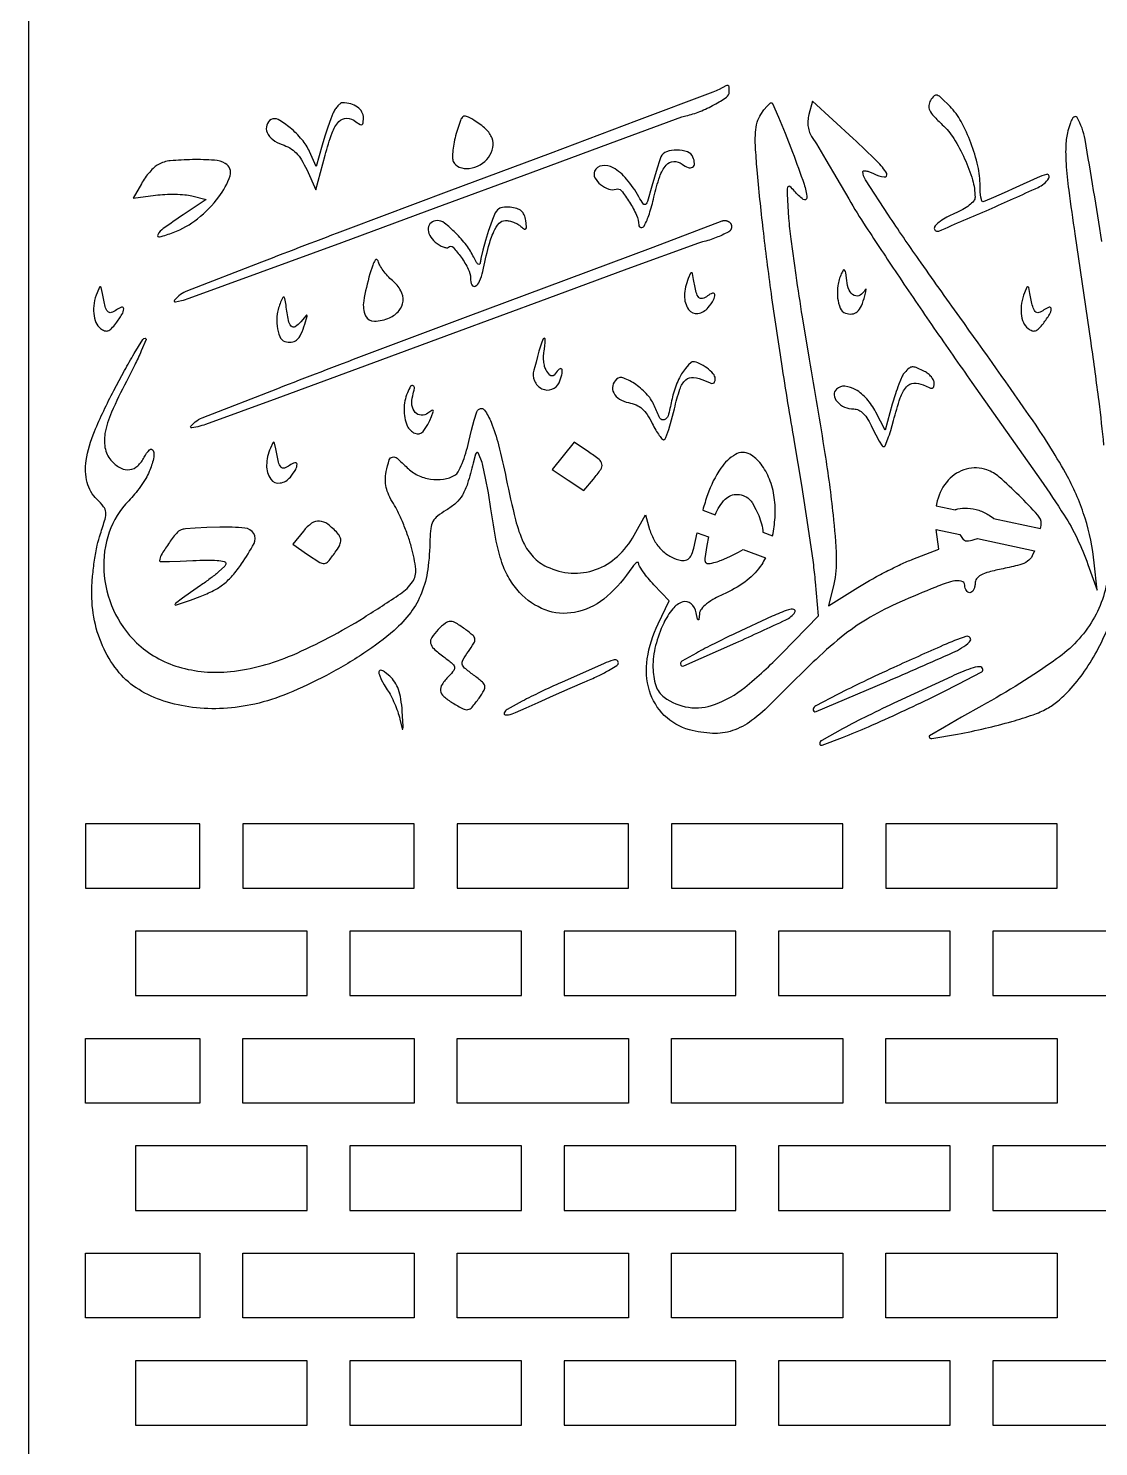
# Model space of a CAD drawing. Header units: millimetres. Extents: x 1061 to 2021, y 96 to 2096.
# Drawn here: x 1061.4 to 1435.9, y 606.2 to 1102.1 of the extents above; entities that cross this region are included whole.
import ezdxf

# ---------------------------------------------------------------- set-up
doc = ezdxf.new("R2010")
doc.units = ezdxf.units.MM
doc.layers.add('DEFAULT_LAYER', color=1, linetype='Continuous')

msp = doc.modelspace()

# ---------------------------------------------------------------- linework, layer by layer
at = {"layer": 'DEFAULT_LAYER'}
for points in [[(1061.38, 96.32), (2021.38, 96.32), (2021.38, 2096.32), (1061.38, 2096.32)], [(1081.38, 801.43), (1121.38, 801.43), (1121.38, 823.98), (1081.38, 823.98)], [(1136.38, 823.98), (1136.38, 801.43), (1196.38, 801.43), (1196.38, 823.98)], [(1271.38, 823.98), (1211.38, 823.98), (1211.38, 801.43), (1271.38, 801.43)], [(1286.38, 823.98), (1286.38, 801.43), (1346.38, 801.43), (1346.38, 823.98)], [(1361.38, 823.98), (1361.38, 801.43), (1421.38, 801.43), (1421.38, 823.98)], [(1098.88, 763.87), (1158.88, 763.87), (1158.88, 786.43), (1098.88, 786.43)], [(1173.88, 763.87), (1233.88, 763.87), (1233.88, 786.43), (1173.88, 786.43)], [(1248.88, 763.87), (1308.88, 763.87), (1308.88, 786.43), (1248.88, 786.43)], [(1323.88, 763.87), (1383.88, 763.87), (1383.88, 786.43), (1323.88, 786.43)], [(1398.88, 763.87), (1458.88, 763.87), (1458.88, 786.43), (1398.88, 786.43)], [(1081.38, 748.87), (1121.38, 748.87), (1121.38, 726.32), (1081.38, 726.32)], [(1136.38, 748.87), (1196.38, 748.87), (1196.38, 726.32), (1136.38, 726.32)], [(1211.38, 748.87), (1271.38, 748.87), (1271.38, 726.32), (1211.38, 726.32)], [(1286.38, 748.87), (1346.38, 748.87), (1346.38, 726.32), (1286.38, 726.32)], [(1361.38, 748.87), (1421.38, 748.87), (1421.38, 726.32), (1361.38, 726.32)], [(1098.88, 688.76), (1158.88, 688.76), (1158.88, 711.32), (1098.88, 711.32)], [(1173.88, 688.76), (1233.88, 688.76), (1233.88, 711.32), (1173.88, 711.32)], [(1248.88, 688.76), (1308.88, 688.76), (1308.88, 711.32), (1248.88, 711.32)], [(1323.88, 688.76), (1383.88, 688.76), (1383.88, 711.32), (1323.88, 711.32)], [(1398.88, 688.76), (1458.88, 688.76), (1458.88, 711.32), (1398.88, 711.32)], [(1081.38, 673.76), (1121.38, 673.76), (1121.38, 651.21), (1081.38, 651.21)], [(1136.38, 673.76), (1196.38, 673.76), (1196.38, 651.21), (1136.38, 651.21)], [(1211.38, 673.76), (1271.38, 673.76), (1271.38, 651.21), (1211.38, 651.21)], [(1286.38, 673.76), (1346.38, 673.76), (1346.38, 651.21), (1286.38, 651.21)], [(1361.38, 673.76), (1421.38, 673.76), (1421.38, 651.21), (1361.38, 651.21)], [(1098.88, 613.65), (1158.88, 613.65), (1158.88, 636.21), (1098.88, 636.21)], [(1173.88, 613.65), (1233.88, 613.65), (1233.88, 636.21), (1173.88, 636.21)], [(1248.88, 613.65), (1308.88, 613.65), (1308.88, 636.21), (1248.88, 636.21)], [(1323.88, 613.65), (1383.88, 613.65), (1383.88, 636.21), (1323.88, 636.21)], [(1398.88, 613.65), (1458.88, 613.65), (1458.88, 636.21), (1398.88, 636.21)]]:
    msp.add_lwpolyline(points, close=True, dxfattribs=at)
for points in [[(1303.06, 1080.81, -0.031963), (1300.88, 1079.83), (1274.2, 1069.77), (1243.95, 1058.42), (1208.56, 1045.22), (1173.17, 1031.94, 0.002072), (1142.92, 1020.36), (1116.46, 1010.07, 0.093073), (1114.06, 1008.58), (1112.49, 1007.1, 0.777992), (1112.83, 1006.5), (1114.95, 1006.95, 0.030399), (1117.67, 1007.76), (1142.61, 1016.85), (1171.04, 1027.27), (1204.1, 1039.48), (1237.04, 1051.66), (1265.07, 1061.98), (1290.07, 1071.16), (1291.47, 1071.57, 0.040925), (1296.32, 1073.07, 0.029852), (1301.42, 1075.48, 0.025448), (1305.66, 1078.1, 0.247729), (1306.63, 1079.89), (1306.56, 1081.69, 0.320359), (1306.18, 1082.12, 0.179518), (1305.46, 1082.04)], [(1334.51, 1072.03, 0.048567), (1334.14, 1069.85, 0.052953), (1334.21, 1067.7, 0.054842), (1334.73, 1065.7, 0.06216), (1335.65, 1063.93), (1337.1, 1061.71), (1340.39, 1056.23), (1344.27, 1049.67), (1348.41, 1042.55, 0.013802), (1354.43, 1032.77, 0.003017), (1365.35, 1016.28, 0.003132), (1378.23, 997.35, 0.003001), (1391.53, 978.3), (1415.6, 944.16, -0.011148), (1423.8, 931.91, -0.0303), (1428.35, 923.74, -0.026131), (1432.12, 914.69), (1435.35, 905.63), (1434.33, 915.27, 0.049124), (1431.12, 930.86, 0.050112), (1424.92, 945.46, 0.026327), (1412.92, 964.85, 0.004245), (1387.26, 1001.17, -0.002808), (1372.91, 1021.36, -0.006301), (1362.31, 1036.87), (1354.27, 1049.14, -0.144758), (1353.39, 1052.09, -0.388112), (1353.66, 1052.37, -0.070956), (1354.46, 1052.33, -0.043759), (1355.64, 1051.98), (1357.05, 1051.37, 0.082575), (1360.87, 1050.21, 0.629526), (1361.72, 1051.34, 0.067484), (1358.41, 1055.61, 0.008635), (1349.96, 1063.64), (1335.77, 1076.67)], [(1377.05, 1076.98, 0.110779), (1376.44, 1075.19, 0.139922), (1376.75, 1073.48, 0.076833), (1378.15, 1071.46, 0.016893), (1381.17, 1068.47, -0.067412), (1385.18, 1063.62, -0.032888), (1388.95, 1056.56, -0.033374), (1391.73, 1049.12, -0.072881), (1392.61, 1043.13, -0.173656), (1392.14, 1041.83, -0.052425), (1390.61, 1040.32, -0.04236), (1388.33, 1038.79, -0.0279), (1385.48, 1037.41, 0.025056), (1382.75, 1036.11, 0.033903), (1380.44, 1034.66, 0.03724), (1378.8, 1033.26, 0.201238), (1378.35, 1032.21, 0.527368), (1379.9, 1031.28, 0.003375), (1397.56, 1038.85, 0.00516), (1414.66, 1046.53, 0.13795), (1418.43, 1049.72, 0.284089), (1418.48, 1050.74, 0.343027), (1417.61, 1051.08, 0.037136), (1414.41, 1049.92), (1406.88, 1046.47), (1402.75, 1044.58), (1399.12, 1042.98), (1396, 1041.66, -0.099279), (1395.34, 1041.53, -0.337019), (1394.97, 1041.8), (1394.67, 1043.14), (1394.46, 1044.9), (1394.4, 1047, 0.056377), (1393.6, 1054.04, 0.034093), (1391.16, 1062.09, 0.03385), (1387.73, 1069.59, 0.068085), (1383.87, 1074.84), (1380.79, 1077.91, 0.115339), (1379.36, 1078.74, 0.271295), (1378.26, 1078.5, 0.065186)], [(1388.23, 923.69, 0.250642), (1389.71, 922.92, 0.083558), (1392.27, 923.35), (1393.48, 923.79), (1413.41, 919.44), (1412.64, 917.68, -0.128376), (1410.99, 915.8, -0.086023), (1408.24, 914.55, -0.013449), (1402.41, 913.18, 0.013061), (1397.42, 912.01, 0.058016), (1394.61, 910.92, 0.11752), (1393.15, 909.64, 0.155305), (1392.61, 907.98, -0.053904), (1392.48, 906.76, -0.074222), (1392.09, 905.74, -0.091572), (1391.51, 905.04, -0.174583), (1390.83, 904.8, -0.144578), (1390.15, 905, -0.097895), (1389.57, 905.56, -0.084625), (1389.18, 906.4, -0.066863), (1389.05, 907.38, 0.350829), (1387.82, 908.83, 0.119946), (1384.85, 908.78, 0.034347), (1378.84, 906.77, 0.004435), (1366.35, 901.48, 0.028397), (1355.98, 896.25, 0.035529), (1347.07, 890.24, 0.024976), (1336.98, 881.48, 0.006691), (1321.87, 866.57, -0.036414), (1314.42, 860.05, -0.081425), (1307.73, 856.55, -0.091006), (1300.8, 855.58, -0.056972), (1292.68, 856.86, -0.128279), (1283.9, 861.9, -0.126277), (1278.7, 870.51, -0.110035), (1277.93, 881.69, -0.075748), (1281.72, 893.88), (1285.62, 901.91), (1280.27, 907.53, -0.016393), (1278.23, 909.83, -0.020626), (1276.5, 912.09), (1275.23, 914.06, -0.133702), (1274.92, 915.16, 0.453037), (1274.59, 915.41, 0.145535), (1273.94, 915.12, 0.046468), (1272.87, 913.98), (1271.59, 912.22, -0.076332), (1262.68, 902.57, -0.12164), (1252.44, 897.9, -0.139282), (1242.22, 898.79, -0.116904), (1233.24, 904.87, -0.052313), (1229.64, 909.75, -0.049902), (1227.08, 915.33, -0.035503), (1225.09, 922.83, -0.011484), (1223.2, 934.15), (1222.34, 939.66), (1221.38, 944.88), (1220.44, 949.28, 0.042315), (1219.75, 951.45), (1218.78, 953.65, 0.411154), (1218.29, 953.8, 0.215033), (1217.85, 953.27), (1217.02, 950.1, -0.013096), (1215.03, 942.98, -0.055792), (1213.27, 938.93, -0.080069), (1211, 936.14, -0.049659), (1207.56, 933.63, 0.034407), (1204.57, 931.58, 0.09903), (1202.95, 929.69, 0.095569), (1202.16, 927.27, 0.029023), (1201.89, 923.42, -0.031707), (1201.12, 912.91, -0.059694), (1198.96, 904.68, -0.066522), (1195.15, 897.85, -0.053163), (1189.38, 891.62, -0.034709), (1178.8, 883.62, -0.023159), (1165.67, 875.88, -0.02311), (1152.19, 869.54, -0.042542), (1140.62, 865.85, -0.041957), (1129.65, 864.31, -0.044939), (1118.83, 864.68, -0.047533), (1108.78, 866.91, -0.058777), (1100.1, 870.89, -0.081093), (1093.18, 876.82, -0.063487), (1087.86, 885.08, -0.06066), (1084.54, 894.94, -0.055589), (1083.57, 905.58, -0.019047), (1083.86, 910.61, -0.01397), (1084.55, 916.16, -0.014119), (1085.5, 921.39, -0.030204), (1086.59, 925.34, 0.010944), (1088.24, 930.55, 0.095649), (1088.46, 932.95, 0.14139), (1087.7, 934.85, 0.034224), (1085.42, 937.42, -0.137207), (1081.97, 943.37, -0.100795), (1081.6, 950.98, -0.062371), (1084.51, 961.19, -0.020024), (1091.27, 975.48), (1095.04, 982.49, -0.008976), (1098.43, 988.39), (1101.45, 993.34, -0.258332), (1102.23, 993.76, -0.537371), (1102.56, 993.32), (1100.89, 989.32, -0.012036), (1098.63, 984.44), (1095.67, 978.64, 0.017735), (1090.48, 967.88, 0.059275), (1088.2, 960.41, 0.099135), (1088.32, 954.93, 0.140508), (1090.66, 950.65, 0.080538), (1093.8, 948.34, 0.152643), (1096.88, 947.82, 0.157418), (1099.65, 949.14, 0.085296), (1101.92, 952.16, -0.07815), (1103.81, 954.76, -0.535961), (1105.05, 954.51, -0.146929), (1105.17, 951.61, -0.038197), (1103.65, 947.14, -0.034328), (1102.45, 944.76, -0.017786), (1100.63, 941.96, -0.017441), (1098.55, 939.2, -0.025314), (1096.51, 936.93, 0.11431), (1089.66, 925.95, 0.095929), (1087.8, 912.42, 0.09223), (1091.16, 898.73, 0.096015), (1099.25, 887.31, 0.119837), (1113.96, 878.84, 0.099712), (1132.1, 877.24, 0.074748), (1153.76, 882.98, 0.037362), (1178.83, 896.15, 0.008152), (1191.61, 904.43, 0.095568), (1195.81, 908.58, 0.178676), (1196.94, 912.99, 0.042128), (1195.48, 920.57, 0.01628), (1194.16, 924.72, 0.012874), (1192.48, 929.13, 0.012995), (1190.7, 933.15, 0.031205), (1189.12, 936, -0.033157), (1187.51, 938.93, -0.053537), (1186.59, 941.61, -0.058179), (1186.31, 944.27, -0.047406), (1186.61, 947.12, -0.021197), (1187.64, 951.26, -0.282903), (1188.78, 952.24, -0.228055), (1190.38, 951.81, -0.015257), (1193.96, 948.46, 0.084419), (1197.59, 945.9, 0.073775), (1202.07, 944.52, 0.074897), (1206.67, 944.51, 0.09558), (1210.65, 945.9, 0.140622), (1211.79, 947.07, 0.02287), (1213.14, 949.97, 0.024216), (1214.44, 953.6, 0.019348), (1215.49, 957.62), (1216.43, 961.61), (1217.41, 965.13), (1218.32, 968.04, -0.127396), (1218.85, 968.85, -0.435968), (1220.94, 968.66, -0.062349), (1223.32, 964.39, -0.03403), (1225.89, 956.5, -0.011354), (1228.59, 944.65, 0.010233), (1231.83, 930.3, 0.047457), (1234.65, 922.28, 0.082389), (1238.03, 917.32, 0.091289), (1242.78, 913.89, 0.094932), (1251.34, 911.66, 0.103306), (1259.86, 912.85, 0.100123), (1267.46, 917.44, 0.079393), (1273.38, 924.92), (1277.32, 931.98), (1278.77, 926.91, 0.062537), (1280.46, 922.96, 0.068068), (1283.05, 919.66, 0.069991), (1286.31, 917.29, 0.082168), (1289.95, 916.07, 0.149421), (1291.81, 916.32, 0.159979), (1293.15, 917.55, 0.066152), (1294.23, 920.33), (1295.45, 925.73), (1299.39, 924.29), (1298.79, 921.25), (1298.09, 916.77, 0.158954), (1298.33, 915.41, 0.311569), (1299.28, 914.95, 0.032494), (1301.86, 915.48, 0.031279), (1303.95, 916.2), (1306.81, 917.46), (1309.88, 918.98), (1311.5, 919.86), (1319.29, 917.01, -0.026671), (1317.96, 914.68, -0.083322), (1312.88, 909.14, -0.061087), (1305.68, 904.8, 0.018935), (1301.61, 902.79, 0.041227), (1298.7, 900.89, 0.0579), (1296.87, 899.09, 0.14629), (1296.17, 897.39), (1295.95, 895.39, -0.480443), (1295.77, 895.28, -0.254471), (1295.56, 895.51), (1295.07, 897.8, 0.157748), (1293.26, 900.93, 0.266411), (1290.35, 901.54, 0.147136), (1286.83, 899.14, 0.056965), (1283.68, 894.13, 0.050121), (1280.85, 886.29, 0.063205), (1279.92, 878.66, 0.074798), (1280.92, 872.29, 0.157437), (1283.84, 868.23, 0.123921), (1292.36, 864.71, 0.126377), (1301.5, 865.66, 0.082447), (1312.03, 871.67, 0.028121), (1325.01, 883.54), (1337.8, 896.65), (1336.8, 908.55, 0.013715), (1336.04, 915.34), (1334.23, 927.84), (1331.96, 942.45), (1329.46, 957.52, -0.00345), (1324.98, 984.85, -0.004752), (1321.36, 1009.46, -0.005246), (1318.51, 1031.92, -0.006651), (1316.38, 1052.72, -0.007925), (1315.79, 1060.8, -0.031016), (1315.81, 1065.8, -0.050738), (1316.4, 1069.29, -0.078118), (1317.67, 1072.08), (1318.76, 1073.63), (1319.83, 1074.94), (1320.78, 1075.93, -0.194552), (1321.28, 1076.13, -0.294777), (1321.78, 1075.82), (1323.87, 1071.05), (1326.2, 1065.46), (1328.77, 1058.83, -0.00697), (1332.81, 1047.7, -0.071279), (1333.75, 1042.9, -0.61275), (1332.52, 1042.32, -0.066554), (1329.45, 1045.24, 0.062999), (1327.81, 1046.82, 0.530302), (1327.03, 1046.55, 0.068307), (1326.85, 1044.25), (1327.39, 1035.77, 0.015512), (1328.13, 1028.46), (1329.89, 1015.84, 0.003473), (1332.12, 1001.25), (1334.59, 986.44, -0.003597), (1340.07, 953.53, -0.012211), (1342.95, 931.97, -0.01752), (1344.05, 917.09, -0.066586), (1343.18, 907.83), (1341.4, 900.15), (1351.64, 906.6, -0.012832), (1356.21, 909.33, -0.008931), (1361.51, 912.18, -0.008973), (1366.71, 914.74, -0.018278), (1370.89, 916.52), (1379.92, 919.99), (1379.03, 926.94), (1387.32, 925.13)], [(1167.97, 1072.42), (1167.18, 1070.5), (1166.17, 1067.62), (1165.12, 1064.41), (1164.19, 1061.3), (1162.1, 1053.89), (1159.74, 1059.07, 0.068122), (1157.1, 1063.26, 0.044414), (1153.02, 1067.32, 0.042301), (1148.84, 1070.23, 0.264231), (1146.34, 1070.24, 0.194814), (1144.78, 1068.3, 0.176554), (1144.95, 1065.75, 0.124755), (1146.93, 1063.23, 0.087646), (1150.16, 1061.53, -0.057661), (1152.83, 1060.32, -0.06305), (1155.05, 1058.57, -0.055811), (1156.98, 1056.12, -0.03075), (1158.78, 1052.76), (1162.01, 1045.72), (1165.21, 1057.76, -0.020677), (1167.65, 1065.62, -0.100489), (1170.06, 1069.6, -0.222776), (1172.79, 1070.69, -0.150861), (1175.99, 1069.52), (1177.43, 1068.53, 0.253048), (1178.14, 1068.5, 0.260391), (1178.56, 1069.07), (1178.65, 1070.81, 0.128865), (1178.1, 1072.89, 0.108048), (1176.56, 1074.61, 0.089839), (1174.2, 1075.74, 0.067551), (1171.33, 1076.13, 0.162475), (1170.57, 1075.88, 0.047014), (1169.65, 1075.04, 0.042862), (1168.74, 1073.84, 0.03465)], [(1211.09, 1065.33, 0.020947), (1210.37, 1062.39, 0.023266), (1209.93, 1059.51, 0.02333), (1209.79, 1057.04, 0.101827), (1210.07, 1055.6, 0.203135), (1212.16, 1053.6, 0.12363), (1215.65, 1053.15, 0.102038), (1219.49, 1054.42, 0.211856), (1223.93, 1060.49, 0.147351), (1223.66, 1063.74, 0.114379), (1221.49, 1066.89, 0.049725), (1217.38, 1069.97, 0.030232), (1214.71, 1071.37, 0.268117), (1213.45, 1071.24, 0.155846), (1212.53, 1069.98)], [(1282.73, 1057.22), (1282.21, 1055.82), (1281.37, 1053.2), (1280.44, 1050.12), (1279.53, 1046.93), (1278.02, 1041.65, -0.148708), (1277.33, 1040.61, -0.431135), (1276.56, 1040.71, -0.021138), (1275.02, 1043.18, 0.045195), (1270.68, 1049.46, 0.088287), (1266.01, 1053.39, 0.167768), (1262.12, 1054.12, 0.263422), (1259.49, 1052.16, 0.228873), (1259.62, 1049.93, 0.095082), (1261.6, 1047.54, 0.087237), (1264.45, 1045.92, 0.171835), (1267.03, 1045.92, -0.31569), (1268.83, 1045.43, -0.027823), (1271.73, 1041.36, -0.034344), (1274.19, 1036.77, -0.106603), (1274.93, 1033.36, 0.366437), (1275.71, 1032.5, 0.316487), (1276.84, 1033.02, 0.047707), (1278.66, 1037.25, 0.021024), (1280.26, 1043.11, -0.024415), (1282.3, 1050.32, -0.096065), (1284.58, 1054.33, -0.206137), (1287.19, 1055.58, -0.176537), (1290.13, 1054.68, 0.070053), (1292.26, 1053.48, 0.238264), (1293.8, 1053.62, 0.276604), (1294.46, 1054.89, 0.080593), (1293.93, 1057.11, 0.209492), (1291.99, 1058.92, 0.085161), (1288.32, 1059.59, 0.08559), (1284.66, 1059, 0.214333)], [(1106.88, 1054.58, 0.063408), (1105.48, 1053.58, 0.025136), (1103.84, 1051.9, 0.02476), (1102.23, 1049.89, 0.028495), (1100.92, 1047.83), (1098.08, 1042.76), (1105.82, 1043.8, -0.021222), (1109.16, 1044.1, -0.016868), (1112.77, 1044.15, -0.01721), (1116.13, 1043.97, -0.040291), (1118.6, 1043.55), (1123.64, 1042.27), (1115.55, 1036.9, 0.00745), (1108.61, 1032.15, 0.110447), (1106.64, 1029.99, 0.668051), (1107.3, 1029.24, 0.025705), (1112.06, 1030.75, 0.079382), (1120.62, 1035.59, 0.062138), (1128.03, 1043.19, 0.079737), (1131.98, 1050.6, 0.361156), (1130.3, 1054.86, 0.116063), (1126.47, 1056.03, 0.01961), (1118.76, 1056.24, 0.020399), (1111.03, 1055.83, 0.100183)], [(1222.43, 1031.45), (1221.36, 1027.95), (1220.43, 1024.59), (1219.72, 1021.72, 0.042837), (1219.51, 1020.23, -0.193464), (1219.25, 1019.68, -0.36824), (1218.79, 1019.67, -0.088715), (1218.08, 1020.49), (1217.23, 1022.1, 0.05092), (1214.64, 1026.31, 0.033552), (1210.89, 1030.6, 0.029939), (1206.99, 1034.06, 0.167322), (1204.38, 1034.94, 0.177783), (1202.27, 1034.18, 0.197913), (1201.29, 1032.3, 0.146013), (1201.82, 1029.76, 0.095549), (1203.74, 1027.42, 0.03354), (1205.15, 1026.39, 0.04876), (1206.53, 1025.7, 0.06057), (1207.69, 1025.41, 0.219821), (1208.39, 1025.63, -0.401038), (1209.98, 1025.58, -0.035504), (1212.82, 1022.13, -0.038344), (1215.31, 1017.96, -0.115298), (1216.08, 1014.76, 0.100235), (1216.57, 1012.41, 0.43556), (1217.77, 1012.03, 0.169254), (1219.27, 1013.7, 0.044664), (1220.35, 1017.14, -0.010272), (1222.43, 1025.89, -0.04129), (1224.25, 1031.08, -0.075278), (1226.12, 1033.99, -0.214902), (1228.28, 1034.94, -0.054768), (1229.65, 1034.79, -0.035864), (1231.17, 1034.34, -0.036363), (1232.61, 1033.67, -0.056159), (1233.71, 1032.88, 0.035078), (1234.89, 1031.97, 0.378287), (1235.44, 1032.04, 0.197995), (1235.66, 1032.76), (1235.41, 1034.94, 0.061979), (1234.86, 1036.93, 0.118223), (1233.89, 1038.27, 0.105117), (1232.33, 1039.11, 0.045844), (1230.01, 1039.57, 0.062161), (1227.23, 1039.52, 0.170619), (1225.53, 1038.65, 0.097872), (1224.21, 1036.53, 0.012404)], [(1302.07, 1028.98, -0.040925), (1297.22, 1027.47), (1295.82, 1027.06), (1270.82, 1017.88), (1242.79, 1007.56), (1209.85, 995.38), (1176.78, 983.17), (1148.36, 972.75), (1123.42, 963.66, -0.030399), (1120.7, 962.85), (1118.58, 962.4, -0.738973), (1118.24, 963), (1119.8, 964.49, -0.093073), (1122.21, 965.97), (1148.67, 976.26, -0.002072), (1178.91, 987.84), (1214.31, 1001.12), (1249.7, 1014.32), (1279.95, 1025.67), (1304.18, 1034.81), (1304.22, 1034.82), (1304.27, 1034.84), (1304.32, 1034.85), (1304.37, 1034.87), (1304.42, 1034.88), (1304.47, 1034.9), (1304.52, 1034.91), (1304.57, 1034.92), (1304.63, 1034.93), (1304.68, 1034.94), (1304.73, 1034.95), (1304.79, 1034.95), (1304.84, 1034.96), (1304.9, 1034.96), (1304.95, 1034.96), (1305.01, 1034.97), (1305.07, 1034.97), (1305.12, 1034.97), (1305.18, 1034.96), (1305.24, 1034.96), (1305.29, 1034.96), (1305.35, 1034.95), (1305.41, 1034.94), (1305.47, 1034.94), (1305.52, 1034.93), (1305.58, 1034.92), (1305.64, 1034.9), (1305.69, 1034.89), (1305.75, 1034.87), (1305.8, 1034.86), (1305.86, 1034.84), (1305.91, 1034.82), (1305.97, 1034.8), (1306.02, 1034.78), (1306.08, 1034.76), (1306.13, 1034.73), (1306.18, 1034.71), (1306.23, 1034.68), (1306.28, 1034.66), (1306.33, 1034.63), (1306.38, 1034.6), (1306.43, 1034.57), (1306.47, 1034.54), (1306.52, 1034.51), (1306.56, 1034.47), (1306.61, 1034.44), (1306.65, 1034.41), (1306.69, 1034.37), (1306.73, 1034.33), (1306.77, 1034.3), (1306.81, 1034.26), (1306.85, 1034.22), (1306.88, 1034.18), (1306.92, 1034.14), (1306.95, 1034.1), (1306.98, 1034.06), (1307.01, 1034.02), (1307.04, 1033.98), (1307.07, 1033.94), (1307.1, 1033.9), (1307.12, 1033.86), (1307.15, 1033.82), (1307.17, 1033.78), (1307.19, 1033.73), (1307.22, 1033.69), (1307.24, 1033.65), (1307.26, 1033.6), (1307.28, 1033.56), (1307.29, 1033.51), (1307.31, 1033.47), (1307.33, 1033.42), (1307.34, 1033.37), (1307.36, 1033.33), (1307.37, 1033.28), (1307.38, 1033.23), (1307.39, 1033.18), (1307.4, 1033.13), (1307.41, 1033.08), (1307.42, 1033.03), (1307.42, 1032.97), (1307.42, 1032.92), (1307.43, 1032.87), (1307.43, 1032.82), (1307.43, 1032.76), (1307.43, 1032.71), (1307.43, 1032.66), (1307.42, 1032.61), (1307.42, 1032.55), (1307.41, 1032.5), (1307.4, 1032.45), (1307.39, 1032.39), (1307.38, 1032.34), (1307.37, 1032.29), (1307.35, 1032.24), (1307.34, 1032.18), (1307.32, 1032.13), (1307.3, 1032.08), (1307.28, 1032.03), (1307.26, 1031.98), (1307.24, 1031.93), (1307.22, 1031.88), (1307.19, 1031.83), (1307.17, 1031.78), (1307.14, 1031.74), (1307.11, 1031.69), (1307.08, 1031.64), (1307.05, 1031.6), (1307.02, 1031.55), (1306.99, 1031.51), (1306.95, 1031.47), (1306.92, 1031.43), (1306.88, 1031.39), (1306.84, 1031.35), (1306.81, 1031.31), (1306.77, 1031.27), (1306.73, 1031.24), (1306.69, 1031.2), (1306.65, 1031.17), (1306.61, 1031.13), (1306.57, 1031.1), (1306.53, 1031.07), (1306.49, 1031.04), (1306.44, 1031.01), (1306.4, 1030.98), (1306.36, 1030.96), (1306.31, 1030.93), (1306.27, 1030.91), (1306.23, 1030.88, -0.024165)], [(1180.87, 1016.25, 0.028243), (1178.71, 1006.81, 0.149233), (1179.39, 1001.59, 0.297851), (1182.44, 999.75, 0.103556), (1187.75, 1000.94, 0.107438), (1191.09, 1003.44, 0.159828), (1192.49, 1006.74, 0.149004), (1191.68, 1010.41, 0.088364), (1188.79, 1013.92, -0.030416), (1187.07, 1015.58, -0.027725), (1185.51, 1017.48, -0.029229), (1184.32, 1019.34, -0.07682), (1183.76, 1020.81, 0.282017), (1183.29, 1021.29, 0.324452), (1182.69, 1021.07, 0.058243), (1181.86, 1019.36)], [(1345.81, 1016.28, 0.068653), (1344.63, 1012.21, 0.06234), (1344.55, 1007.85, 0.069244), (1345.46, 1004.24, 0.215033), (1347.26, 1002.55, 0.10948), (1349.55, 1002.27, 0.158332), (1351.39, 1003.06, 0.111008), (1352.87, 1005.1, 0.036786), (1354.06, 1008.58), (1354.42, 1010.06), (1354.52, 1010.89), (1354.37, 1010.95), (1354.11, 1010.64, -0.145123), (1352.39, 1008.82, -0.254748), (1350.36, 1008.76, -0.172753), (1348.58, 1010.63, -0.077113), (1347.7, 1013.94), (1347.37, 1016.7, 0.136713), (1346.98, 1017.57, 0.489499), (1346.51, 1017.55, 0.042185)], [(1292.26, 1014.63, 0.093954), (1290.95, 1008.67, 0.160167), (1292.41, 1003.82, 0.282845), (1295.66, 1002.48, 0.190333), (1299.26, 1004.51, 0.031909), (1301.14, 1007.23, 0.151513), (1301.59, 1009.04, 0.482239), (1300.81, 1009.53, 0.08723), (1299.02, 1008.6, -0.089379), (1297.22, 1007.68, -0.296227), (1296.01, 1008.02, -0.118617), (1295.1, 1009.79, -0.012588), (1294.15, 1014.35), (1293.74, 1016.44, 0.685368), (1293.1, 1016.53)], [(1085.43, 1009.69, 0.059887), (1084.37, 1006.06, 0.065452), (1084.25, 1002.41, 0.073133), (1085.04, 999.27, 0.132553), (1086.66, 997.18, 0.07527), (1088.05, 996.41, 0.170849), (1089.24, 996.4, 0.120756), (1090.45, 997.16, 0.028564), (1092.01, 998.99, 0.024856), (1094.14, 1002.11, 0.128543), (1094.75, 1004.1, 0.512689), (1094.01, 1004.6, 0.087483), (1092.19, 1003.66, -0.089379), (1090.39, 1002.74, -0.296227), (1089.17, 1003.08, -0.118617), (1088.27, 1004.85, -0.012588), (1087.32, 1009.41), (1086.91, 1011.5, 0.685368), (1086.27, 1011.59)], [(1149.65, 1006.39, 0.067987), (1148.49, 1002.32, 0.062173), (1148.42, 997.96, 0.06912), (1149.32, 994.35, 0.214859), (1151.13, 992.66, 0.108593), (1153.39, 992.39, 0.155553), (1155.23, 993.16, 0.10653), (1156.76, 995.17, 0.033527), (1158.12, 998.7), (1158.98, 1001.5, 0.795866), (1158.53, 1001.75), (1156.67, 999.52, -0.076117), (1154.73, 997.81, -0.362715), (1153.38, 997.98, -0.136187), (1152.38, 999.99, -0.013818), (1151.53, 1005.29), (1151.17, 1007.67, 0.223431), (1150.84, 1008.14, 0.422141), (1150.43, 1008.03)], [(1409.94, 1009.69, 0.059887), (1408.89, 1006.06, 0.065452), (1408.77, 1002.41, 0.073133), (1409.55, 999.27, 0.132553), (1411.17, 997.18, 0.07527), (1412.57, 996.41, 0.170849), (1413.75, 996.4, 0.120756), (1414.97, 997.16, 0.028564), (1416.52, 998.99, 0.024856), (1418.66, 1002.11, 0.128543), (1419.26, 1004.1, 0.512689), (1418.53, 1004.6, 0.087483), (1416.7, 1003.66, -0.089379), (1414.9, 1002.74, -0.296227), (1413.69, 1003.08, -0.118617), (1412.79, 1004.85, -0.012588), (1411.83, 1009.41), (1411.42, 1011.5, 0.685368), (1410.78, 1011.59)], [(1240.05, 989.23), (1239.58, 987.34), (1239.09, 985.42), (1238.62, 983.73), (1238.28, 982.64, 0.183598), (1238.44, 978.89, 0.178666), (1241.08, 976.13, 0.202182), (1244.59, 975.92, 0.211994), (1247.1, 978.24, 0.032064), (1248.04, 980.97, 0.112228), (1248.11, 982.81, 0.484154), (1247.45, 983.12, 0.127326), (1246.37, 982.23), (1245.31, 980.89, -0.213716), (1244.61, 980.58, -0.209599), (1243.89, 980.89), (1242.79, 982.23, -0.086588), (1242.15, 983.5, -0.039937), (1241.76, 985.3, -0.038371), (1241.64, 987.31, -0.043706), (1241.85, 989.23), (1242.14, 990.97), (1242.24, 992.43), (1242.21, 993.53, 0.387123), (1241.93, 993.76, 0.278865), (1241.56, 993.54), (1241.04, 992.43), (1240.52, 990.96)], [(1290.26, 981.82, 0.041571), (1289.18, 979.96, 0.018843), (1288.07, 977.38, 0.018653), (1287.11, 974.56, 0.024346), (1286.45, 971.91, -0.018258), (1285.2, 966.63, -0.252205), (1283.86, 965.27, -0.359434), (1282.38, 965.83, -0.028152), (1280.48, 969.98, 0.090192), (1278.04, 973.92, 0.055696), (1273.91, 977.58, 0.05902), (1269.69, 979.87, 0.285532), (1267.13, 979.42, 0.158272), (1265.84, 977.14, 0.170892), (1266.19, 974.63, 0.135312), (1268.19, 972.49, 0.093623), (1271.33, 971.28, -0.055963), (1274.03, 970.46, -0.078316), (1276.14, 969.13, -0.069343), (1277.93, 967.07, -0.032299), (1279.66, 963.98, 0.018829), (1280.9, 961.61, 0.031416), (1282.15, 959.73, 0.032642), (1283.25, 958.45, 0.334794), (1283.9, 958.37, 0.176909), (1284.47, 959.04), (1285.44, 961.82), (1286.46, 965.24), (1287.44, 969.15, -0.023023), (1289.34, 975.99, -0.126046), (1291.41, 979.21, -0.215404), (1294.14, 980.1, -0.089444), (1297.97, 979), (1299.93, 978.13, 0.138666), (1300.94, 978.02, 0.279517), (1301.5, 978.48, 0.076994), (1301.68, 979.64, 0.183897), (1301.01, 981.37, 0.050972), (1298.82, 983.38, 0.049498), (1296.13, 985, 0.111297), (1293.81, 985.52, 0.183412), (1293.3, 985.33), (1292.37, 984.43), (1291.32, 983.24)], [(1368.01, 981.8, 0.076859), (1367.14, 980.48), (1365.96, 977.68, 0.013997), (1364.74, 974.3), (1363.65, 970.68), (1361.15, 961.64), (1357.88, 967.97, 0.059532), (1354.74, 972.57, 0.08194), (1350.86, 975.78, 0.110277), (1347.09, 976.97, 0.210465), (1344.14, 975.99, 0.234701), (1343.33, 973.95, 0.157316), (1344.35, 971.6, 0.111778), (1346.93, 969.72, 0.102738), (1350.17, 969.05, -0.118734), (1351.9, 968.64, -0.080061), (1353.53, 967.44, -0.059909), (1355.1, 965.42, -0.027854), (1356.64, 962.48), (1357.86, 959.96), (1359.06, 957.83), (1360.14, 956.17, 0.241381), (1360.68, 955.89, 0.304331), (1361.18, 956.2), (1362.12, 958.56, 0.01618), (1363.12, 961.5), (1364.1, 965, -0.016993), (1366.44, 972.9, -0.093639), (1368.61, 976.77, -0.20104), (1371.18, 978.06, -0.134927), (1374.48, 977.44), (1376.56, 976.5, 0.133792), (1377.6, 976.37, 0.286212), (1378.16, 976.82, 0.077605), (1378.35, 977.99, 0.115168), (1378.1, 979.06, 0.058179), (1377.33, 980.24, 0.052186), (1376.22, 981.33, 0.053224), (1374.9, 982.17), (1372.04, 983.49, 0.115065), (1370.66, 983.73, 0.163743), (1369.54, 983.3, 0.033657)], [(1193.99, 974.68, 0.098532), (1192.83, 968.93, 0.098221), (1193.97, 963.17, 0.196196), (1196.61, 960.55, 0.326178), (1199.53, 961.2), (1200.28, 962.22), (1201.11, 963.59), (1201.89, 965.05), (1202.48, 966.4), (1203.08, 968.07, 0.293155), (1202.97, 968.53, 0.346374), (1202.53, 968.56), (1201.21, 967.61, -0.173321), (1198.85, 966.87, -0.204936), (1196.75, 967.84, -0.153928), (1195.6, 970.4, -0.097866), (1195.87, 973.66, 0.028932), (1196.45, 976.29, 0.321374), (1195.98, 977.19, 0.398035), (1195.12, 976.97, 0.032439)], [(1146.05, 955.32, 0.093954), (1144.74, 949.36, 0.160167), (1146.2, 944.52, 0.282845), (1149.45, 943.17, 0.190333), (1153.05, 945.21, 0.031909), (1154.93, 947.93, 0.151513), (1155.38, 949.74, 0.482239), (1154.6, 950.22, 0.08723), (1152.81, 949.3, -0.089379), (1151.01, 948.37, -0.296227), (1149.79, 948.71, -0.118617), (1148.89, 950.49, -0.012588), (1147.94, 955.05), (1147.53, 957.14, 0.685368), (1146.89, 957.23)], [(1248.49, 952.6), (1244.67, 947.83), (1250.22, 944.17), (1255.77, 940.52), (1259.07, 944.49, 0.022627), (1261.67, 947.92, 0.198163), (1262.08, 949.75, 0.185805), (1261.07, 951.39, 0.02009), (1257.38, 954.04), (1252.31, 957.38)], [(1305.19, 937.46, -0.216593), (1309.59, 939.15, -0.198215), (1314.01, 937.08, -0.050137), (1314.92, 935.85), (1315.95, 933.94), (1316.92, 931.77), (1317.69, 929.63, -0.039486), (1318.39, 926.53), (1318.41, 925.94), (1321.78, 924.71, 0.032177), (1322.64, 931.07, 0.05191), (1322.39, 938.09, 0.060307), (1320.68, 944.55, 0.06606), (1317.73, 949.79, 0.103873), (1313.82, 953.21, 0.266207), (1308.8, 953.15, 0.109531), (1303.68, 948.34, 0.066615), (1299.03, 939.06, 0.013813), (1297.34, 933.64), (1301.67, 932.06, -0.095384)], [(1386.54, 934.09, -0.072759), (1389.99, 934.36, -0.0626), (1393.96, 933.6, -0.064899), (1397.56, 931.89), (1399.08, 930.81), (1399.12, 930.78), (1415.55, 927.19), (1415.68, 927.82, 0.047456), (1415.78, 928.87, 0.188746), (1414.59, 931.92, 0.012699), (1408.01, 938.79, 0.016089), (1401.07, 945.25, 0.095141), (1396.78, 947.73, 0.151124), (1389.53, 948, 0.145006), (1383.27, 944.18, 0.124425), (1379.42, 936.89), (1379.06, 935.15), (1385.61, 933.72, -0.073276)], [(1114.86, 926.76, 0.135959), (1113.16, 925.54, 0.016467), (1110.39, 921.83, 0.017227), (1107.89, 917.96, 0.135878), (1107.32, 915.93, 0.413079), (1107.56, 915.71), (1110.73, 915.72), (1114.47, 915.82), (1118.91, 916.04, -0.010851), (1123.79, 916.22, -0.025727), (1127.43, 916.09, -0.030839), (1129.91, 915.71, -0.354458), (1130.5, 915.02, -0.203546), (1130.09, 914.07), (1127.88, 912.04, -0.017633), (1125, 909.71, -0.012205), (1121.59, 907.27), (1118.17, 904.91), (1115.29, 902.83), (1112.86, 901, 0.235574), (1112.67, 900.63, 0.496197), (1112.9, 900.48), (1115.28, 901.22), (1118.14, 902.18), (1121.54, 903.45, 0.028498), (1126.15, 905.53, 0.047319), (1129.72, 907.83, 0.047068), (1132.81, 910.79, 0.02647), (1136, 914.89, 0.028743), (1140.35, 921.99, 0.265967), (1140.26, 925.47, 0.238687), (1137.13, 927.38, 0.025759), (1128.33, 927.73), (1123.88, 927.62), (1119.75, 927.4), (1116.32, 927.1, 0.06401)], [(1157.65, 926.36), (1153.93, 921.72), (1159.09, 918.2), (1163.35, 915.41, 0.159538), (1164.96, 915.01, 0.205491), (1166.3, 915.69, 0.016644), (1168.75, 918.91, 0.026291), (1170.2, 921.19, 0.098655), (1170.72, 922.79, 0.139167), (1170.5, 924.15, 0.074917), (1169.55, 925.59, 0.046395), (1166.13, 928.75, 0.147866), (1163.23, 929.82, 0.172504), (1160.5, 929.06, 0.06869)], [(1308.69, 890.52, 0.006598), (1301.34, 886.96, 0.010416), (1295.15, 883.69), (1290.07, 880.8, 0.268388), (1289.52, 879.89, 0.532484), (1290.78, 879.16), (1308.9, 887.25, 0.00329), (1326.46, 895.32, 0.136738), (1329.61, 897.99, 0.531799), (1329.21, 898.92, 0.146887), (1327.29, 898.82, 0.021714), (1321.65, 896.53)], [(1204.78, 891.91, 0.04423), (1202.52, 889.15, 0.203634), (1202.11, 887.18, 0.159704), (1203.24, 885.22, 0.025588), (1206.72, 882.38, -0.013697), (1209.69, 880.06, -0.157473), (1210.49, 878.83, -0.231605), (1210.24, 877.61, -0.031963), (1208.5, 875.6, 0.045815), (1206.14, 872.69, 0.185068), (1205.62, 870.52, 0.180526), (1206.71, 868.53, 0.044203), (1209.79, 866.28, 0.015179), (1213.52, 864.17, 0.166311), (1215.2, 863.92, 0.177918), (1216.63, 864.74, 0.017314), (1219.08, 867.96, 0.023291), (1220.87, 870.75, 0.193271), (1221.09, 872.21, 0.161021), (1220.24, 873.55, 0.015499), (1217.15, 875.98, -0.015109), (1214.01, 878.44, -0.167196), (1213.19, 879.78, -0.190755), (1213.43, 881.25, -0.020086), (1215.36, 884.21, 0.016757), (1217.3, 887.15, 0.168993), (1217.62, 888.56, 0.184157), (1216.96, 889.8, 0.021118), (1214.46, 891.84, 0.021827), (1211.08, 894.14, 0.137446), (1209.09, 894.71, 0.166076), (1207.28, 894.12, 0.035554)], [(1364.15, 878.62, 0.004797), (1353.54, 873.67, 0.007444), (1344.49, 869.18), (1336.9, 865.22, 0.195934), (1335.94, 864.09, 0.635312), (1337.03, 863.22), (1361.53, 873.65, 0.003113), (1384.86, 883.83, 0.07784), (1390.72, 887.6, 0.381936), (1390.91, 889.02, 0.33313), (1389.45, 889.49, 0.022487), (1381.49, 886.39, 0.002653)], [(1247.88, 873.41, 0.007528), (1240.51, 870.02, 0.011028), (1234.14, 866.8), (1228.96, 863.95, 0.166354), (1227.88, 862.73, 0.448454), (1228.19, 862.13, 0.132704), (1229.38, 862.08, 0.04116), (1231.84, 862.88), (1235.6, 864.54), (1239.76, 866.45), (1245.18, 868.87), (1250.91, 871.38), (1256.05, 873.58, 0.011241), (1260.57, 875.61, 0.017164), (1264.38, 877.59), (1267.34, 879.37, 0.594503), (1267.26, 881.15, 0.202189), (1266.01, 881.24, 0.021187), (1262.81, 879.99)], [(1365.47, 866.73, 0.005932), (1355.05, 861.73, 0.009423), (1346.27, 857.18), (1338.99, 853.16, 0.271973), (1338.28, 851.99, 0.512781), (1339.09, 851.47), (1346.26, 854.17, 0.010487), (1355.33, 857.92, 0.005042), (1366.81, 863.09, 0.00443), (1377.75, 868.27, 0.007129), (1386.96, 872.89), (1394.76, 877, 0.278462), (1395.34, 877.93, 0.42518), (1394.21, 878.92, 0.079236), (1391.17, 878.31, 0.018003), (1384.54, 875.54)], [(1183.99, 877.11, 0.08841), (1184.19, 876.03), (1184.87, 874.41), (1185.83, 872.59), (1186.97, 870.83, -0.034974), (1188.22, 868.79, -0.018043), (1189.49, 866.09, -0.017981), (1190.61, 863.21, -0.02598), (1191.36, 860.59), (1192.19, 857.18, 0.717649), (1192.42, 857.17, 0.088863), (1192.53, 858.07), (1192.2, 863.34, 0.023294), (1191.72, 867.61, 0.046047), (1190.87, 870.91, 0.056082), (1189.59, 873.52, 0.064719), (1187.81, 875.65), (1186.27, 876.94, 0.0713), (1185.07, 877.61, 0.191252), (1184.34, 877.59, 0.3035)]]:
    msp.add_lwpolyline(points, format="xyb", close=True, dxfattribs=at)
for points in [[(1437.03, 1027.65, 0.002345), (1431.09, 1063.32, 0.088932), (1428.32, 1070.95, 0.297973), (1427.62, 1071.28, 0.215015), (1426.87, 1070.83, 0.065941), (1426.02, 1069.16, 0.016854), (1425.12, 1066.27, 0.05773), (1424.37, 1061.39, 0.026073), (1424.46, 1054.91, 0.016044), (1425.39, 1045.51, 0.004036), (1427.53, 1030.26), (1433.11, 992.16, -0.004428), (1435.88, 971.73, -0.007463), (1437.59, 956.4, -0.005844)], [(1439.13, 912.24, -0.118129), (1433.88, 895.31, -0.106263), (1421.16, 881.62, -0.0264), (1394.99, 865.18), (1387.93, 861.21), (1381.98, 857.8), (1376.72, 854.74, 0.268086), (1376.56, 854.48, 0.459411), (1377.46, 853.79), (1386.51, 855.36, 0.01167), (1396.22, 857.37, 0.013101), (1405.44, 859.76, 0.013385), (1412.9, 862.12, 0.040256), (1417.77, 864.26, 0.050743), (1421.62, 866.86, 0.031574), (1425.55, 870.6, 0.03647), (1430.95, 877.36, 0.02933), (1435.75, 885.3, 0.028904), (1439.68, 893.96, 0.030209)]]:
    msp.add_lwpolyline(points, format="xyb", dxfattribs=at)

doc.saveas('drawing.dxf')
